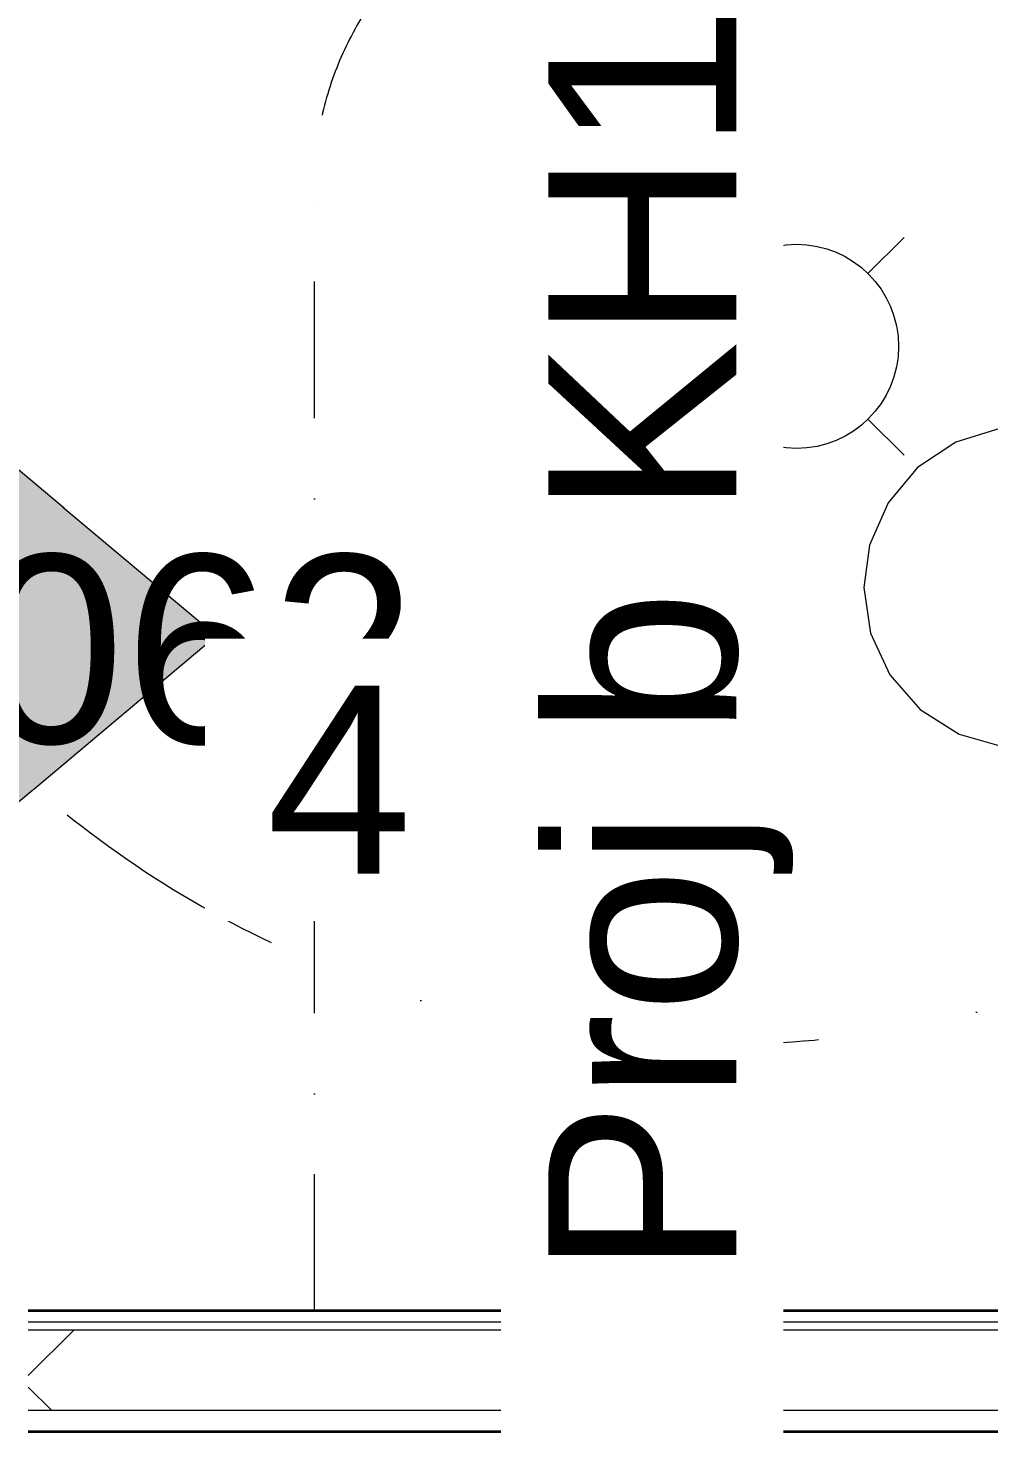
# Model space of a CAD drawing. Header units: millimetres. Extents: x -46592 to 140440, y -36427 to 76663.
# Drawn here: x 35359 to 35957, y 49458 to 50339 of the extents above; entities that cross this region are included whole.
import ezdxf

# ---------------------------------------------------------------- set-up
doc = ezdxf.new("R2010")
doc.units = ezdxf.units.MM
doc.linetypes.add('Pistekatko 3_2_mm', pattern=[350, 150, -100, 0, -100])
doc.linetypes.add('pistekatko tiheä_2_', pattern=[185, 85, -50, 0, -50])
for name, color, linetype, lineweight in [('AR-C_APUVIIVA-1', 1, 'Pistekatko 3_2_mm', 18), ('AR-C_APUVIIVA-2', 1, 'pistekatko tiheä_2_', 18), ('AR1311_VS', 2, 'Continuous', 18), ('AR1311_VS-1', 2, 'Continuous', 35), ('AR21_PUTKIOSA', 6, 'Continuous', 18), ('AR23_SÄHKÖ-OSA-3', 6, 'Continuous', 9)]:
    doc.layers.add(name, color=color, linetype=linetype, lineweight=lineweight)
doc.styles.add('Arial', font='arial.ttf', dxfattribs={"height": 117.10189})

# ---------------------------------------------------------------- blocks, each defined once
blk = doc.blocks.new('Lattiakaivo 3D_ näkyy pohjissa altaiden päällä - Lattiakaivo 3D_ näkyy pohjissa altaiden päällä-1650279-04 2_ krs')
at = {"layer": 'AR21_PUTKIOSA'}
for p, q in [((-44.5, 45.3), (-66.95, 67.75)), ((44.5, 45.3), (66.95, 67.75)), ((-44.5, -45.3), (-66.95, -67.75)), ((44.5, -45.3), (66.95, -67.75))]:
    blk.add_line(p, q, dxfattribs=at)
blk.add_circle((0, 0), 63.5, dxfattribs=at)
blk = doc.blocks.new('Shower_columns_15486 - Suihku-2254303-04 2_ krs')
at = {"layer": 'AR-C_APUVIIVA-2'}
blk.add_line((450, -900), (-250, -900), dxfattribs=at)
blk.add_arc((-250, -700), 200, 180, 270, dxfattribs=at)
at = {"layer": 'AR21_PUTKIOSA', "flags": 128}
for points in [[(-9.94, -359.44), (-28.36, -362.1), (-54.39, -374.08), (-75.95, -392.95), (-91.28, -417.16), (-99.11, -444.72), (-98.81, -473.37), (-90.4, -500.76), (-74.56, -524.64), (-52.61, -543.04), (-26.33, -554.47), (0, -558)], [(0, -558), (28.36, -553.9), (54.39, -541.92), (75.95, -523.05), (91.28, -498.84), (99.11, -471.28), (98.81, -442.63), (90.4, -415.24), (74.56, -391.36), (52.61, -372.96), (26.33, -361.53), (10, -359.34)]]:
    blk.add_lwpolyline(points, dxfattribs=at)
blk = doc.blocks.new('Elevation - 12mm Circle-1213434-04 2_ krs')
at = {"layer": 'AR23_SÄHKÖ-OSA-3'}
h = blk.add_hatch(color=256, dxfattribs=at)
edge = h.paths.add_edge_path(flags=0)
edge.add_line((0, 9.299), (4.243, 4.243))
edge.add_arc((0, 0), 6, 45, 135)
edge.add_line((-4.243, 4.243), (0, 9.299))
for p, q in [((0, 9.299), (-4.243, 4.243)), ((0, 9.299), (-4.243, 4.243)), ((4.243, 4.243), (0, 9.299)), ((4.243, 4.243), (0, 9.299))]:
    blk.add_line(p, q, dxfattribs=at)
blk.add_arc((0, 0), 6, 45, 135, dxfattribs=at)

msp = doc.modelspace()

# ---------------------------------------------------------------- hatches: boundary and pattern name
at = {"layer": 'AR1311_VS'}
h = msp.add_hatch(dxfattribs=at)
h.set_pattern_fill('FP_1', color=256, style=0, pattern_type=2)
h.set_pattern_definition([(45, (0, 0), (-176.7767, 176.7767), []), (135, (0, 0), (-176.7767, -176.7767), [])])
h.paths.add_polyline_path([(36499.08, 49479.47), (36499.08, 49529.47), (35359.07, 49529.47), (35359.07, 49479.47), (36090.55, 49479.47)], flags=0)
h.paths.add_polyline_path([(34337.07, 49479.47), (34449.07, 49479.47), (34449.07, 49529.47), (34337.07, 49529.47)], flags=0)

# ---------------------------------------------------------------- linework, layer by layer
at = {"layer": 'AR-C_APUVIIVA-1'}
msp.add_arc((35789.84, 50357.35), 650, 169.57628, 324.64047, dxfattribs=at)
at = {"layer": 'AR1311_VS'}
for p, q in [((36444.08, 49534.47), (35359.07, 49534.47)), ((36449.08, 49529.47), (35359.07, 49529.47)), ((36499.08, 49479.47), (35359.07, 49479.47))]:
    msp.add_line(p, q, dxfattribs=at)
at = {"layer": 'AR1311_VS-1'}
for p, q in [((36437.08, 49541.47), (35359.07, 49541.47)), ((35359.07, 49466.47), (36512.08, 49466.47))]:
    msp.add_line(p, q, dxfattribs=at)

# ---------------------------------------------------------------- block references
at = {"layer": 'AR21_PUTKIOSA', "rotation": 270.0000000000154}
msp.add_blockref('Shower_columns_15486 - Suihku-2254303-04 2_ krs', (36437.08, 49991.47), dxfattribs=at)
at = {"layer": 'AR21_PUTKIOSA'}
msp.add_blockref('Lattiakaivo 3D_ näkyy pohjissa altaiden päällä - Lattiakaivo 3D_ näkyy pohjissa altaiden päällä-1650279-04 2_ krs', (35837.08, 50141.47), dxfattribs=at)

# ---------------------------------------------------------------- next in the draw order: texts
at = {"layer": 'AR23_SÄHKÖ-OSA-3', "insert": (35032.4, 50011.8), "char_height": 117.1019, "width": 1355.8837, "attachment_point": 2, "line_spacing_factor": 0.938532, "style": 'Arial', "bg_fill": 3, "box_fill_scale": 1.25, "bg_fill_color": 0, "bg_fill_transparency": 0}
msp.add_mtext('AR_0032_0062', dxfattribs=at)

# ---------------------------------------------------------------- next in the draw order: block references
at = {"layer": 'AR23_SÄHKÖ-OSA-3', "extrusion": (0, 0, -1), "xscale": 49.99999999999998, "yscale": 49.99999999999998, "zscale": 49.99999999999998, "rotation": 89.99999999999848}
msp.add_blockref('Elevation - 12mm Circle-1213434-04 2_ krs', (-35011.26, 49961.35), dxfattribs=at)

# ---------------------------------------------------------------- next in the draw order: texts
at = {"layer": 'AR23_SÄHKÖ-OSA-3', "insert": (35682.56, 49958.28), "char_height": 117.102, "width": 941.5462, "attachment_point": 2, "rotation": 90, "line_spacing_factor": 0.938532, "style": 'Arial', "bg_fill": 3, "box_fill_scale": 1.25, "bg_fill_color": 0, "bg_fill_transparency": 0}
msp.add_mtext('Proj b KH1', dxfattribs=at)

# ---------------------------------------------------------------- next in the draw order: texts
at = {"layer": 'AR23_SÄHKÖ-OSA-3', "insert": (35552.64, 49930.45), "char_height": 117.1, "width": 108.585, "attachment_point": 2, "line_spacing_factor": 0.938532, "style": 'Arial', "bg_fill": 3, "box_fill_scale": 1.25, "bg_fill_color": 0, "bg_fill_transparency": 0}
msp.add_mtext('4', dxfattribs=at)

doc.saveas('drawing.dxf')
